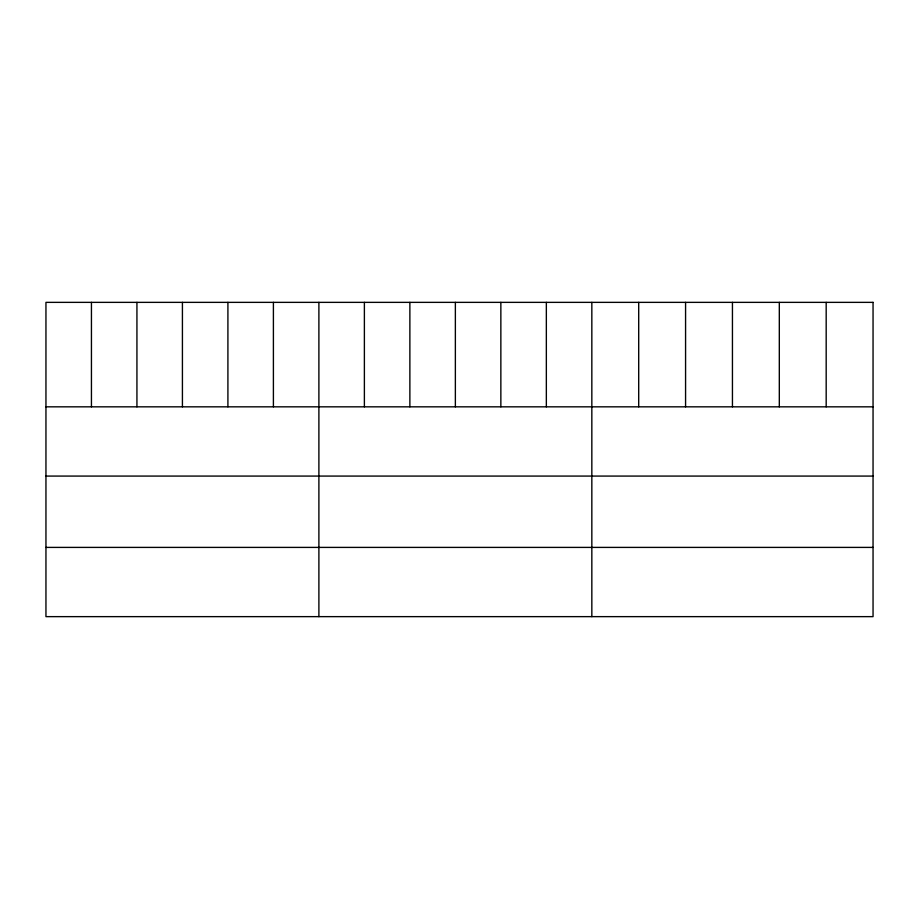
<?xml version="1.0" encoding="UTF-8"?>
<svg xmlns="http://www.w3.org/2000/svg" width="919" height="919" viewBox="0 0 919 919"><rect width="100%" height="100%" fill="white"/><g stroke="black" fill="none" stroke-linecap="round" stroke-linejoin="round"><path stroke-width="1.38" d="M45.95 406.83L873.05 406.83M45.95 476.076L873.05 476.076M45.95 547.402L873.05 547.402M826.181 302.362L826.181 406.83M779.312 302.362L779.312 406.83M732.443 302.362L732.443 406.83M685.574 302.362L685.574 406.83M638.705 302.362L638.705 406.83M591.836 302.362L591.836 616.638M546.346 302.362L546.346 406.83M500.855 302.362L500.855 406.83M455.364 302.362L455.364 406.83M409.874 302.362L409.874 406.83M364.383 302.362L364.383 406.83M318.893 302.362L318.893 616.638M273.402 302.362L273.402 406.83M227.912 302.362L227.912 406.83M182.422 302.362L182.422 406.83M136.931 302.362L136.931 406.83M91.44 302.362L91.44 406.83M873.05 302.362L45.95 302.362L45.95 616.638L873.05 616.638L873.05 302.362"/></g></svg>
